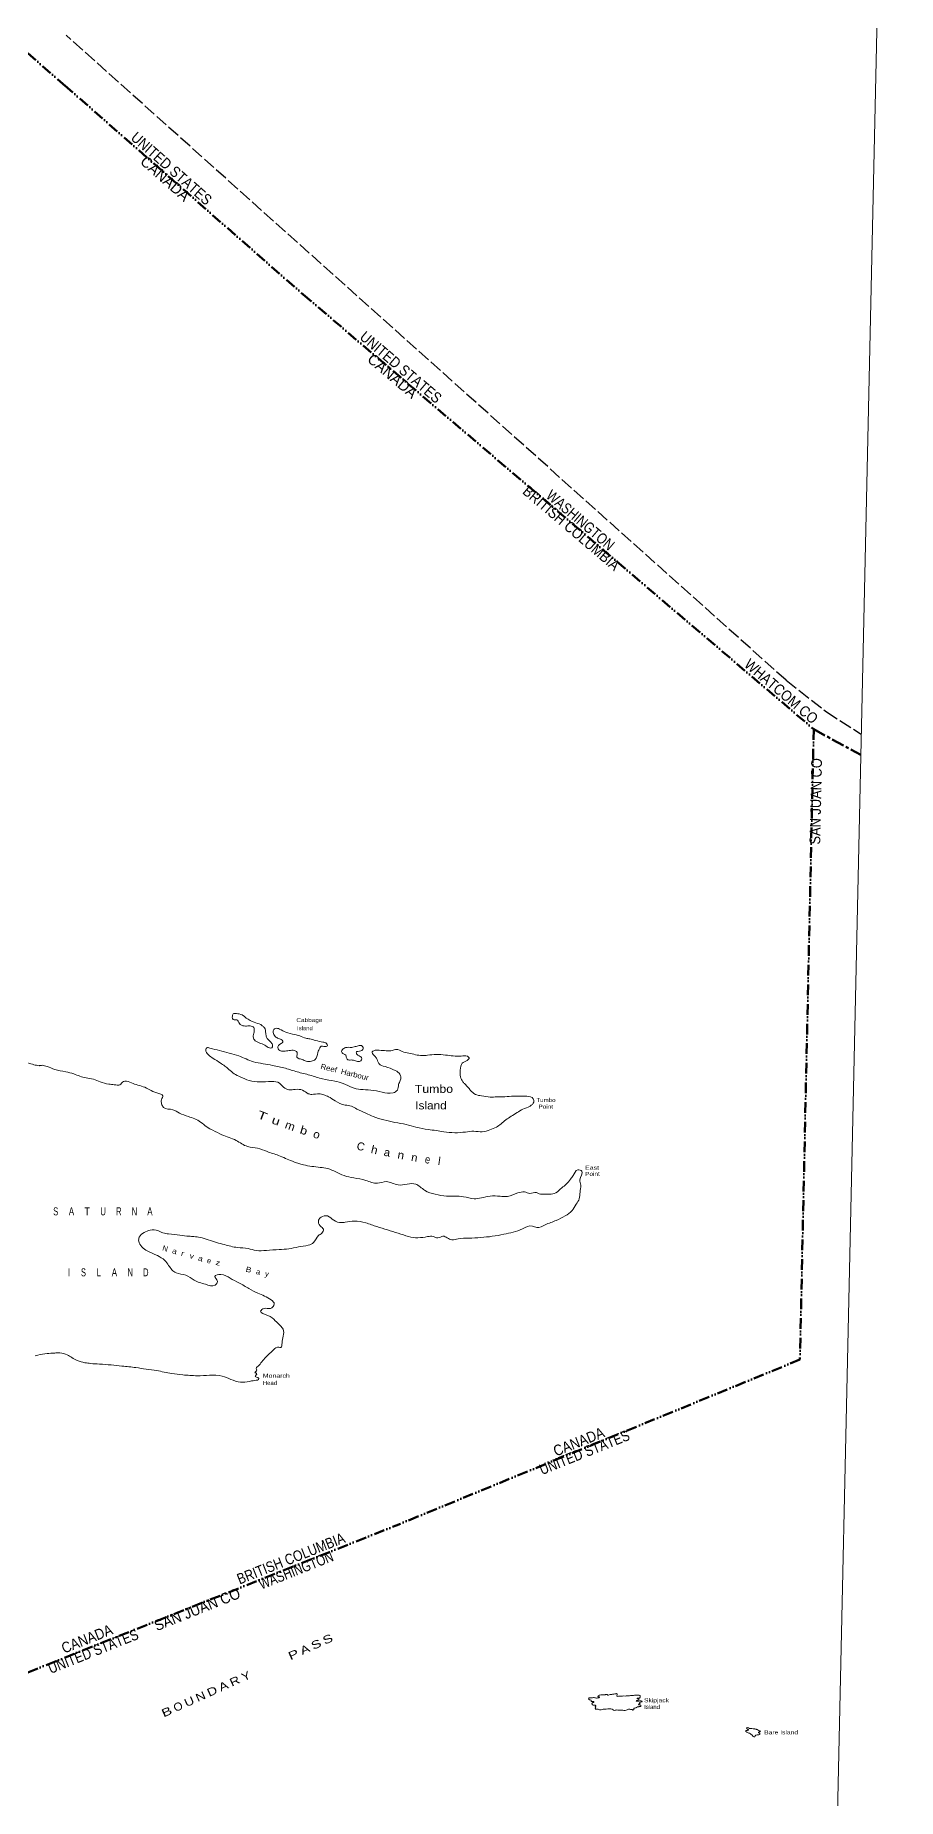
# Model space of a CAD drawing. Header units: feet. Extents: x -611393 to -485084, y 372822 to 560047.
# Drawn here: x -517409 to -485084, y 454977 to 521082 of the extents above; entities that cross this region are included whole.
import ezdxf
from ezdxf.enums import TextEntityAlignment as Align

# ---------------------------------------------------------------- set-up
doc = ezdxf.new("R2010")
doc.units = ezdxf.units.FT
doc.header["$LTSCALE"] = 80
for name, pattern in [('DASH_DOUBLE_DOT', [9.2, 5, -1.2, 0.3, -1.2, 0.3, -1.2]), ('LONG_DASH_SHORT_DASH', [9.9, 6, -1.2, 1.5, -1.2]), ('LONG_DASHED', [7.5, 6, -1.5])]:
    doc.linetypes.add(name, pattern=pattern)
for name, color, linetype, lineweight in [('10', 7, 'DASH_DOUBLE_DOT', 70), ('11', 7, 'LONG_DASH_SHORT_DASH', 60), ('33', 7, 'LONG_DASHED', 25), ('39', 7, 'Continuous', 13), ('4', 7, 'Continuous', 13)]:
    doc.layers.add(name, color=color, linetype=linetype, lineweight=lineweight)
for name, color, linetype in [('12', 7, 'Continuous'), ('41', 7, 'Continuous'), ('42', 7, 'Continuous')]:
    doc.layers.add(name, color=color, linetype=linetype)

msp = doc.modelspace()

# ---------------------------------------------------------------- linework, layer by layer
at = {"layer": '10'}
for p, q in [((-546049.29, 544999.01), (-516220.61, 519130.33)), ((-516296.19, 519196.78), (-507369.21, 511365.23)), ((-517686.48, 459713.24), (-503885.72, 465219.17))]:
    msp.add_line(p, q, dxfattribs=at)
msp.add_lwpolyline([(-507362.8, 511361.18), (-488233.2, 495068.15), (-488749.41, 471439.43), (-503885.72, 465219.17)], dxfattribs=at)
at = {"layer": '11'}
msp.add_line((-488233.2, 495068.15), (-486467.14, 494105.62), dxfattribs=at)
at = {"layer": '33'}
for p, q in [((-505351.14, 511315.21), (-516251.17, 521081.99)), ((-489266.61, 496902.95), (-505351.35, 511315.4))]:
    msp.add_line(p, q, dxfattribs=at)
msp.add_lwpolyline([(-489266.61, 496902.95), (-487754.96, 495718.8), (-486450.11, 494879.42)], dxfattribs=at)
at = {"layer": '39'}
for points in [[(-508957.94, 483997.7), (-508908.2, 483955.02), (-508816.98, 483878.15), (-508770.72, 483668.06), (-508739.94, 483525.21), (-508608.29, 483363.95), (-508534.12, 483279), (-508537.25, 483128.33), (-508630.2, 483121.49), (-508805.24, 483224.86), (-509022.81, 483312.18), (-509197.67, 483423.92), (-509237.58, 483533.43), (-509208.46, 483717.15), (-509221.85, 483884.84), (-509355.58, 483945.66), (-509532.88, 483940.21), (-509725.66, 484002), (-509783.14, 484078.31), (-509823.58, 484162.71), (-509991.75, 484190.6), (-510023.75, 484274.86), (-510013.75, 484350.05), (-509995.83, 484400), (-509928.18, 484407.25), (-509818.53, 484405.44), (-509609.23, 484326.63), (-509501.32, 484241.12), (-509200.8, 484085.44), (-508957.94, 483997.7)], [(-507683.18, 483624.99), (-507498.66, 483571.71), (-507264.23, 483484.11), (-507121.36, 483456.63), (-506903.11, 483402.79), (-506625.98, 483339.6), (-506492.07, 483287.16), (-506460.07, 483202.9), (-506595.54, 483180.01), (-506688.15, 483189.91), (-506740.15, 483123.79), (-506819.71, 482949.27), (-506918.06, 482682.95), (-507054.23, 482626.59), (-507256.84, 482621.56), (-507398.83, 482690.89), (-507558.22, 482735.38), (-507599.53, 482777.93), (-507588.83, 482886.6), (-507637, 483004.62), (-507746.13, 483031.54), (-507940.48, 483018), (-508143.43, 482996.23), (-508277.34, 483048.68), (-508317.77, 483133.08), (-508273.51, 483232.83), (-508187.95, 483290.03), (-508127.87, 483339.27), (-508160.04, 483415.16), (-508293.78, 483475.98), (-508418.73, 483553.4), (-508491.69, 483696.95), (-508472.38, 483813.85), (-508412.47, 483854.73), (-508252.73, 483826.98), (-508018.98, 483710.23), (-507683.18, 483624.99)], [(-499134.98, 480829.63), (-498862.64, 480942.36), (-498724.55, 481090.79), (-498747.25, 481216.76), (-498981.5, 481312.73), (-499209.24, 481316.49), (-499479.32, 481312.58), (-499808.79, 481292.9), (-500104.18, 481289.4), (-500357.57, 481276.84), (-500685.65, 481324.12), (-500912.34, 481378.1), (-501103.03, 481540.33), (-501193.55, 481650.68), (-501300.94, 481761.3), (-501383.38, 481854.76), (-501472.33, 482040.44), (-501484.16, 482283.46), (-501402.68, 482550.05), (-501223.47, 482647.57), (-501145.47, 482746.76), (-501211.73, 482806.46), (-501447.72, 482818.73), (-501742.94, 482823.6), (-502037.63, 482853.59), (-502383.1, 482876.04), (-502704.31, 482847.85), (-502907.09, 482834.45), (-503411.43, 482926.5), (-503654.82, 482989.13), (-503872.55, 483068.08), (-504033.68, 483028.88), (-504253.33, 483015.76), (-504514.45, 483036.81), (-504725.84, 483015.18), (-504777.32, 482974.17), (-504712.62, 482839.13), (-504621.93, 482737.16), (-504533.32, 482534.74), (-504299.41, 482422.03), (-503914.37, 482273.33), (-503740.03, 482136.48), (-503708.73, 482018.74), (-503728.03, 481901.84), (-503790.2, 481752.15), (-503836.72, 481543.59), (-503999.24, 481437.42), (-504412.19, 481460.98), (-504832.36, 481543.28), (-505220, 481566.42), (-505530.69, 481638.53), (-505865.12, 481786.4), (-506183.9, 481875.39), (-506637.8, 481958.24), (-507115.79, 482100.1), (-507594.13, 482225.22), (-508030.13, 482358.01), (-508517.25, 482466.53), (-508870.29, 482530.97), (-509231.58, 482603.91), (-509783.92, 482822.36), (-510136.09, 482928.65), (-510505.3, 483026.85), (-510866.25, 483116.54), (-510984.16, 483126.85), (-511019.29, 483060.45), (-510922.07, 482866.26), (-510739.3, 482729.28), (-510472.86, 482557.42), (-510148.78, 482317.62), (-509958.09, 482155.39), (-509724.36, 482034.3), (-509389.58, 481903.18), (-508994.19, 481846.42), (-508555.07, 481864.29), (-508252.64, 481800.69), (-508103.95, 481647.52), (-507903.43, 481552.1), (-507666.91, 481564.94), (-507389.09, 481535.24), (-507180.84, 481406.21), (-507046.4, 481378.87), (-506767.54, 481399.38), (-506599.54, 481363.12), (-506415.37, 481293.09), (-506165.46, 481138.25), (-505797.47, 480981.46), (-505553.73, 480935.57), (-505353.39, 480831.79), (-505019.13, 480675.56), (-504743.4, 480545.41), (-504340.97, 480421.54), (-503929.41, 480331.02), (-503509.25, 480248.73), (-503140.04, 480150.53), (-502677.87, 480059.17), (-502383.18, 480029.19)], [(-505550.17, 483137.64), (-505456.87, 483161.22), (-505304.18, 483200.56), (-505185.92, 483206.98), (-505119.83, 483138.91), (-505129.83, 483063.72), (-505206.96, 483006.38), (-505316.96, 482991.45), (-505367.74, 482983.91), (-505344.7, 482874.68), (-505236.44, 482805.91), (-505186.7, 482763.22), (-505180.18, 482671.01), (-505257.31, 482613.67), (-505408.61, 482641.29), (-505568.35, 482669.05), (-505694.69, 482679.5), (-505751.65, 482780.92), (-505767.12, 482848.16), (-505850.43, 482899.78), (-505933.03, 482984.87), (-505897.73, 483059.64), (-505778.08, 483133.03), (-505550.17, 483137.64)], [(-517687.46, 482562.86), (-517461.34, 482491.4), (-517268.24, 482454.08)], [(-517268.24, 482454.08), (-517247.33, 482457.66), (-517202.89, 482464.5), (-517154.2, 482470.78)], [(-517154.25, 482470.79), (-516964.14, 482421.74), (-516679.45, 482316.57), (-516267.89, 482226.04), (-515965.81, 482145.7), (-515504.86, 481995.75), (-515227.39, 481949.3), (-514976.26, 481853.05), (-514657.48, 481764.06), (-514446.97, 481743.84), (-514236.1, 481740.36), (-514106.97, 481863.82), (-513862.89, 481834.68), (-513628.46, 481747.08), (-513360.12, 481667.29), (-513134.47, 481563.09), (-512850.3, 481432.8), (-512624.65, 481328.6), (-512678.39, 481178.77), (-512673.08, 481027.97), (-512599.95, 480892.79), (-512247.44, 480803.24), (-512005.27, 480682.02), (-511670.49, 480550.9), (-511210.76, 480342.35), (-510978.24, 480162.68), (-510753.12, 480033.37), (-510410.6, 479868.63), (-509883.57, 479650.6), (-509449.49, 479425.74), (-509079.58, 479361.02), (-508719.32, 479237.85), (-508292.11, 479088.45), (-507773.52, 478870.57), (-507354.39, 478738.05), (-506731.97, 478644.05), (-506446.06, 478597.46), (-505835.55, 478336.19), (-505474.6, 478246.51), (-505020.87, 478155.29), (-504584.35, 478047.6), (-504254.01, 478109.14), (-503809.41, 477984.57), (-503150.64, 478015.57), (-502817.95, 477784), (-502416.04, 477635.02), (-501995.53, 477569.47), (-501363.28, 477542.29), (-500959.81, 477468.65), (-500689.21, 477497.67), (-500358.69, 477567.57), (-499987.57, 477561.45), (-499709.22, 477556.85), (-499318.45, 477684.37), (-499072.97, 477722.19), (-498880.02, 477668.76), (-498626.29, 477698.07), (-498517.51, 477654.41), (-498340.55, 477643.11), (-498138.12, 477639.77), (-497900.73, 477694.46), (-497677.61, 477874.99), (-497505.96, 478014.5), (-497350.14, 478204.51), (-497246.14, 478336.76), (-497072.93, 478551.6), (-496922.15, 478498.88), (-496996.23, 478181.92), (-496966.84, 477972.11), (-496989.1, 477712.91), (-497019.45, 477470.59), (-497133.44, 477263.15), (-497290.31, 477022.91), (-497547.52, 476826.21), (-497888.56, 476656), (-498297.07, 476486.91), (-498611.24, 476391.62), (-498778.89, 476444.62), (-499143.84, 476341.8), (-499500.88, 476213.72), (-499848.44, 476135.73), (-500280.34, 476059.12), (-500703.12, 476015.86), (-501159.28, 475989.9), (-501556.4, 475962.96), (-501793.27, 475933.38), (-501969.01, 476003.27), (-502128.05, 476064.5), (-502323.43, 476000.74), (-502499.52, 476053.89), (-502702.12, 476048.86), (-503065.86, 476004.62), (-503419.24, 476052.32), (-503804.8, 476175.91), (-504207.23, 476299.78), (-504601.22, 476423.5), (-505020.17, 476564.39)], [(-502383.18, 480029.19), (-502097.45, 479974.23), (-501279.11, 479969.1), (-500974.77, 479997.57), (-500654.6, 479975.54), (-500366.09, 480054.5), (-500127.83, 480151.05), (-499776.27, 480421.56), (-499570.88, 480560.51), (-499134.98, 480829.63)], [(-505020.17, 476564.39), (-505449.12, 476630.08), (-505795.98, 476585.56), (-505939.72, 476571.19), (-506216.32, 476659.49), (-506457.62, 476822.56), (-506694.83, 476776.24), (-506789.88, 476668.95), (-506726.92, 476450.22), (-506611.44, 476322.71), (-506665.01, 476181.25), (-506793.44, 476091.27), (-506976.13, 475826.35), (-507180.65, 475729.25), (-507544.9, 475659.9), (-507909.16, 475590.55), (-508264.11, 475562.92), (-508745.75, 475529.01), (-509125.48, 475526.9), (-509427.74, 475598.87), (-509823.47, 475638.9), (-510075.64, 475684.93), (-510319.03, 475747.55), (-510612.68, 475827.76), (-510922.67, 475933.35), (-511233.19, 476013.84), (-511460.23, 476051.08), (-511645.61, 476062.51), (-511990.74, 476101.7), (-512411.6, 476150.51), (-512621.77, 476187.47), (-512814.03, 476274.38), (-513100.63, 476287.48), (-513330.28, 476199.17), (-513511.06, 476026.31), (-513531.06, 475875.93), (-513417.32, 475664.72), (-513209.58, 475510.58), (-512833.5, 475336.91), (-512558.81, 475156.54), (-512410.81, 474969.89), (-512129.78, 474688.94), (-511768.65, 474607.62), (-511452.14, 474409.82), (-511033.36, 474260.56), (-510671.19, 474229.46), (-510583.89, 474370.37), (-510672.85, 474556.04), (-510451.98, 474627.75), (-510108.94, 474488.12), (-509775.04, 474315.15), (-509399.82, 474099.63), (-509065.92, 473926.66), (-508814.96, 473822.04), (-508564.88, 473675.57), (-508449.93, 473522.95), (-508596.79, 473357.92), (-508833.14, 473353.44), (-508961.74, 473255.09), (-508695.14, 473091.6), (-508412.36, 472894.35), (-508222.19, 472707), (-508123.58, 472579.78), (-508112.1, 472320.02), (-508159.67, 472061.24), (-508170.36, 471952.57), (-508205.49, 471886.17), (-508281.06, 471904.16), (-508477.14, 471806.92), (-508675.14, 471617.61), (-508847.48, 471444.61), (-508986.09, 471271.07), (-509089.56, 471163.93), (-509124.52, 471105.89), (-509100.43, 471046.88), (-509178.43, 470947.69), (-509111.48, 470921.47), (-509164.52, 470805.12), (-509039.22, 470744.44), (-509031.3, 470719.19), (-509184.52, 470654.73), (-509396.25, 470616.36), (-509717.29, 470596.54), (-510078.07, 470694.6), (-510404.58, 470817.21), (-510876.4, 470850.12), (-511340.83, 470832.67), (-511880.12, 470866.69), (-512300.98, 470915.5), (-512855.58, 471025.13), (-513250.97, 471081.9), (-513637.92, 471138.52), (-514159.82, 471197.38), (-514563.99, 471237.54), (-515002.07, 471269.89), (-515330.67, 471292.06), (-515549.45, 471320.79)], [(-515549.45, 471320.79), (-515834.49, 471409.23), (-516034.83, 471513.01), (-516209.87, 471616.38), (-516486.82, 471687.93), (-516680.99, 471682.76), (-516968.29, 471662.39), (-517315.33, 471609.5), (-517408.88, 471580.95)], [(-494783.55, 458425.42), (-494874.69, 458399.62), (-494892.95, 458387.59), (-494917.26, 458379.63), (-494957.74, 458371.76), (-494969.89, 458369.8), (-494976.23, 458319.27), (-494990.46, 458307.21), (-495022.82, 458305.36), (-495044.96, 458323.69), (-495075.33, 458315.77), (-495127.83, 458328.19), (-495176.34, 458332.51), (-495218.93, 458308.46), (-495299.95, 458284.64), (-495350.51, 458282.89), (-495423.21, 458299.47), (-495487.94, 458293.76), (-495572.83, 458300.3), (-495641.57, 458302.7), (-495708.38, 458286.88), (-495786.98, 458333.84), (-495888, 458346.54), (-496007.34, 458339.1), (-496128.71, 458331.68), (-496264.29, 458312.2), (-496359.17, 458339.02), (-496403.7, 458331.17), (-496417.82, 458337.32), (-496405.58, 458357.48), (-496421.62, 458381.84), (-496403.29, 458403.99), (-496425.4, 458428.39), (-496409.12, 458446.51), (-496400.92, 458466.69), (-496425.09, 458483.01), (-496475.61, 458489.35), (-496528.12, 458499.76), (-496540.13, 458522.08), (-496539.93, 458558.49), (-496513.53, 458578.57), (-496477.02, 458598.6), (-496487.01, 458620.91), (-496523.42, 458617.06), (-496539.59, 458619.17), (-496575.9, 458633.53), (-496567.69, 458655.74), (-496605.96, 458682.25), (-496642.33, 458686.49), (-496676.48, 458727.14), (-496650.04, 458755.32), (-496617.66, 458759.18), (-496561.08, 458752.8), (-496522.63, 458758.66), (-496457.86, 458770.44), (-496409.42, 458756.01), (-496346.76, 458751.62), (-496292.1, 458763.46), (-496265.69, 458785.57), (-496267.63, 458799.74), (-496297.97, 458797.88), (-496318.11, 458812.15), (-496295.71, 458840.35), (-496249.08, 458862.35), (-496178.25, 458874.09), (-496099.41, 458869.61), (-496052.89, 458873.4), (-496030.59, 458883.39), (-495994.17, 458887.24), (-495961.9, 458872.9), (-495927.61, 458858.55), (-495862.76, 458884.49), (-495802.08, 458888.2), (-495747.43, 458898.02), (-495690.78, 458903.78), (-495652.32, 458911.66), (-495607.82, 458913.43), (-495595.77, 458899.21), (-495608.2, 458846.68), (-495598.24, 458818.3), (-495543.65, 458818), (-495489.06, 458817.7), (-495440.53, 458817.44), (-495347.46, 458829.06)], [(-495347.46, 458829.06), (-495256.47, 458828.56), (-495201.84, 458834.33), (-495143.18, 458838.05), (-495054.19, 458843.63), (-494981.35, 458851.32), (-494908.53, 458856.99), (-494851.89, 458860.72), (-494791.24, 458858.36), (-494754.88, 458852.1), (-494738.8, 458835.82), (-494734.83, 458821.64), (-494738.99, 458801.44), (-494745.22, 458771.13), (-494755.42, 458755), (-494765.58, 458746.96), (-494803.98, 458749.2), (-494834.36, 458741.27), (-494850.64, 458723.16), (-494838.53, 458719.04), (-494806.19, 458716.84), (-494784.04, 458700.54), (-494790.23, 458678.32), (-494832.77, 458664.39), (-494873.26, 458654.5), (-494885.45, 458644.45), (-494826.86, 458636.04), (-494758.07, 458643.75), (-494697.38, 458649.49), (-494667.18, 458625.05), (-494703.68, 458607.04), (-494740.13, 458597.13), (-494764.51, 458577.03), (-494766.58, 458566.93), (-494742.37, 458558.7), (-494758.63, 458542.61), (-494782.97, 458528.58), (-494795.29, 458496.29), (-494773.07, 458492.12), (-494716.49, 458485.74), (-494708.54, 458461.42), (-494730.94, 458433.22), (-494759.25, 458431.35), (-494783.55, 458425.42)], [(-490451.06, 457584.31), (-490449.02, 457586.32), (-490416.65, 457590.19), (-490374.26, 457577.82), (-490354.08, 457569.62), (-490279.51, 457526.72), (-490265.38, 457522.6), (-490243.16, 457518.43), (-490233.09, 457510.29), (-490245.33, 457492.15), (-490261.54, 457486.17), (-490300.03, 457472.22), (-490304.16, 457458.08), (-490261.82, 457435.6), (-490247.87, 457399.11), (-490262.14, 457378.96), (-490318.78, 457373.2), (-490389.62, 457361.45), (-490417.98, 457351.49), (-490430.3, 457319.19), (-490456.73, 457293.04), (-490501.12, 457309.47), (-490531.25, 457346.05), (-490575.49, 457388.77), (-490607.7, 457415.25), (-490668.22, 457439.86), (-490710.59, 457456.27), (-490771.05, 457491), (-490783.03, 457519.38), (-490744.52, 457535.35), (-490683.78, 457549.18), (-490671.58, 457561.25), (-490699.8, 457577.59), (-490734.06, 457598.01), (-490748.1, 457618.31), (-490737.88, 457638.48), (-490679.29, 457630.07), (-490598.55, 457605.35), (-490552.04, 457605.1), (-490459.1, 457592.45)]]:
    msp.add_spline(points, degree=3, dxfattribs=at)
at = {"layer": '4'}
msp.add_lwpolyline([(-606327.43, 559945.21), (-576018.15, 559132.04), (-545707.77, 558360.55), (-515396.36, 557630.76), (-485083.98, 556942.67), (-489136.84, 372822.34), (-519702.48, 373516.18), (-550267.14, 374252.07), (-580830.76, 375029.99), (-611393.28, 375849.97)], close=True, dxfattribs=at)

# ---------------------------------------------------------------- texts
at = {"layer": '10'}
for s, rotation, width, p in [('UNITED STATES', 318.63, 0.9, (-513860.09, 517194.11)), ('BRITISH COLUMBIA', 21.736, 0.85, (-509748.81, 463004.39)), ('WASHINGTON', 21.736, 0.8, (-508932.25, 462814.97)), ('CANADA', 21.736, 0.9, (-516327.9, 460413.15)), ('UNITED STATES', 21.736, 0.85, (-516829.59, 459652.16))]:
    msp.add_text(s, height=400, rotation=rotation, dxfattribs=dict(at, width=width)).set_placement(p)
msp.add_text('CANADA', height=400, rotation=318.63, dxfattribs=at).set_placement((-513509.92, 516296.45))
for s, rotation, width, p in [('UNITED STATES', 319.578, 0.9, (-502390.98, 507254.85)), ('BRITISH COLUMBIA', 319.578, 0.9, (-495715.57, 500979.09)), ('WASHINGTON', 319.578, 0.85, (-495914.2, 501740.3)), ('UNITED STATES', 21.92, 0.85, (-495087.28, 468445.76)), ('CANADA', 21.92, 0.9, (-496031.79, 468550.07))]:
    msp.add_text(s, height=400, rotation=rotation, dxfattribs=dict(at, width=width)).set_placement(p, align=Align.RIGHT)
msp.add_text('CANADA', height=400, rotation=319.578, dxfattribs=at).set_placement((-503301.36, 507437.21), align=Align.RIGHT)
at = {"layer": '12', "width": 0.9}
for s, rotation, p in [('WHATCOM CO', 319.578, (-488283.9, 495238)), ('SAN JUAN CO', 88.748, (-487920.63, 493979.28))]:
    msp.add_text(s, height=400, rotation=rotation, dxfattribs=at).set_placement(p, align=Align.RIGHT)
at = {"layer": '12', "width": 0.95}
msp.add_text('SAN JUAN CO', height=400, rotation=21.75, dxfattribs=at).set_placement((-512853.72, 461255.85))
at = {"layer": '41'}
for s, height, rotation, width, p in [('Reef  Harbour', 200, 346.147, 1.1, (-506731.85, 482339.92)), ('T', 300, 338.995, 1.45, (-509116.72, 480505.17)), ('u', 300, 340.079, 1.35, (-508578.94, 480304.77)), ('m', 300, 340.079, 1.1, (-508079.24, 480123.67)), ('b', 300, 343.089, 1.2, (-507515.88, 479924.51)), ('o', 300, 343.089, 1.1, (-507020.93, 479774.03)), ('h', 300, 346.469, 1.1, (-504850.74, 479187.37)), ('a', 300, 349.089, 1.05, (-504363.27, 479084.17)), ('n', 300, 349.089, 1.1, (-503850.66, 478985.36)), ('n', 300, 350.128, 1.05, (-503338.04, 478886.54)), ('e', 300, 352.059, 0.9, (-502822.23, 478807.04)), ('N', 200, 344.2, 1.05, (-512662.8, 475535.01)), ('a', 200, 344.2, 1.2, (-512297.61, 475431.67)), ('r', 200, 344.2, 1.2, (-511962.73, 475336.91)), ('v', 200, 344.2, 1.15, (-511639.98, 475245.58)), ('a', 200, 344.2, 1.2, (-511326.31, 475156.82)), ('z', 200, 347.193, 1.3, (-510666.04, 474993.8)), ('B', 200, 347.193, 1.2, (-509537.36, 474737.22)), ('a', 200, 347.193, 1.1, (-509154.98, 474650.3)), ('y', 200, 347.193, 1.05, (-508815.61, 474573.15)), ('S', 300, 24.284, 1.4, (-506990.82, 460550.93)), ('S', 300, 24.284, 1.4, (-506558.74, 460745.88)), ('P', 300, 24.284, 1.45, (-507846.35, 460164.93)), ('A', 300, 24.284, 1.3, (-507401.36, 460365.7)), ('R', 300, 24.284, 1.3, (-510043.33, 459173.69)), ('Y', 300, 24.284, 1.2, (-509598.34, 459374.46)), ('U', 300, 24.284, 1.25, (-511741.48, 458407.51)), ('N', 300, 24.284, 1.25, (-511318.01, 458598.57)), ('D', 300, 24.284, 1.3, (-510890.25, 458791.57)), ('A', 300, 24.284, 1.3, (-510453.87, 458988.46)), ('B', 300, 24.284, 1.45, (-512597.01, 458021.51)), ('O', 300, 24.284, 1.1, (-512152.02, 458222.28))]:
    msp.add_text(s, height=height, rotation=rotation, dxfattribs=dict(at, width=width)).set_placement(p)
for s, height, rotation, p in [('C', 300, 346.079, (-505384.96, 479319.78)), ('l', 300, 352.059, (-502328.57, 478738.18)), ('e', 200, 347.193, (-510990.06, 475067.45))]:
    msp.add_text(s, height=height, rotation=rotation, dxfattribs=at).set_placement(p)
at = {"layer": '42'}
for s, height, width, p in [('Cabbage', 150, 1.2, (-507622.73, 484091.22)), ('Island', 150, 1.1, (-507597.34, 483786.44)), ('Tumbo', 300, 1.15, (-503185.57, 481436.75)), ('Island', 300, 1.1, (-503165.25, 480817.03)), ('East', 150, 1.3, (-496800.86, 478558.74)), ('Point', 150, 1.2, (-496798.99, 478326.14)), ('S', 300, 0.7, (-516736.52, 476845.19)), ('A', 300, 0.75, (-516153.06, 476845.19)), ('T', 300, 0.8, (-515560.15, 476845.19)), ('U', 300, 0.65, (-514967.24, 476845.19)), ('R', 300, 0.65, (-514379.05, 476845.19)), ('N', 300, 0.65, (-513795.59, 476845.19)), ('A', 300, 0.75, (-513212.13, 476845.19)), ('I', 300, 0.85, (-516190.47, 474558.68)), ('S', 300, 0.7, (-515696.77, 474558.68)), ('L', 300, 0.75, (-515113.31, 474558.68)), ('A', 300, 0.75, (-514544.02, 474558.68)), ('N', 300, 0.65, (-513951.11, 474558.68)), ('D', 300, 0.65, (-513367.65, 474558.68)), ('Monarch', 150, 1.3, (-508882.14, 470759.48)), ('Head', 150, 1.1, (-508876.12, 470489.96)), ('Skipjack', 150, 1.25, (-494591.97, 458592.1)), ('Island', 150, 1.1, (-494585.89, 458344.84)), ('Bare Island', 150, 1.25, (-490087.48, 457391.89))]:
    msp.add_text(s, height=height, dxfattribs=dict(at, width=width)).set_placement(p)
for s, width, p in [('Tumbo', 1.15, (-497908.93, 481092.84)), ('Point', 1.2, (-498000.18, 480845.37))]:
    msp.add_text(s, height=150, dxfattribs=dict(at, width=width)).set_placement(p, align=Align.RIGHT)

doc.saveas('drawing.dxf')
